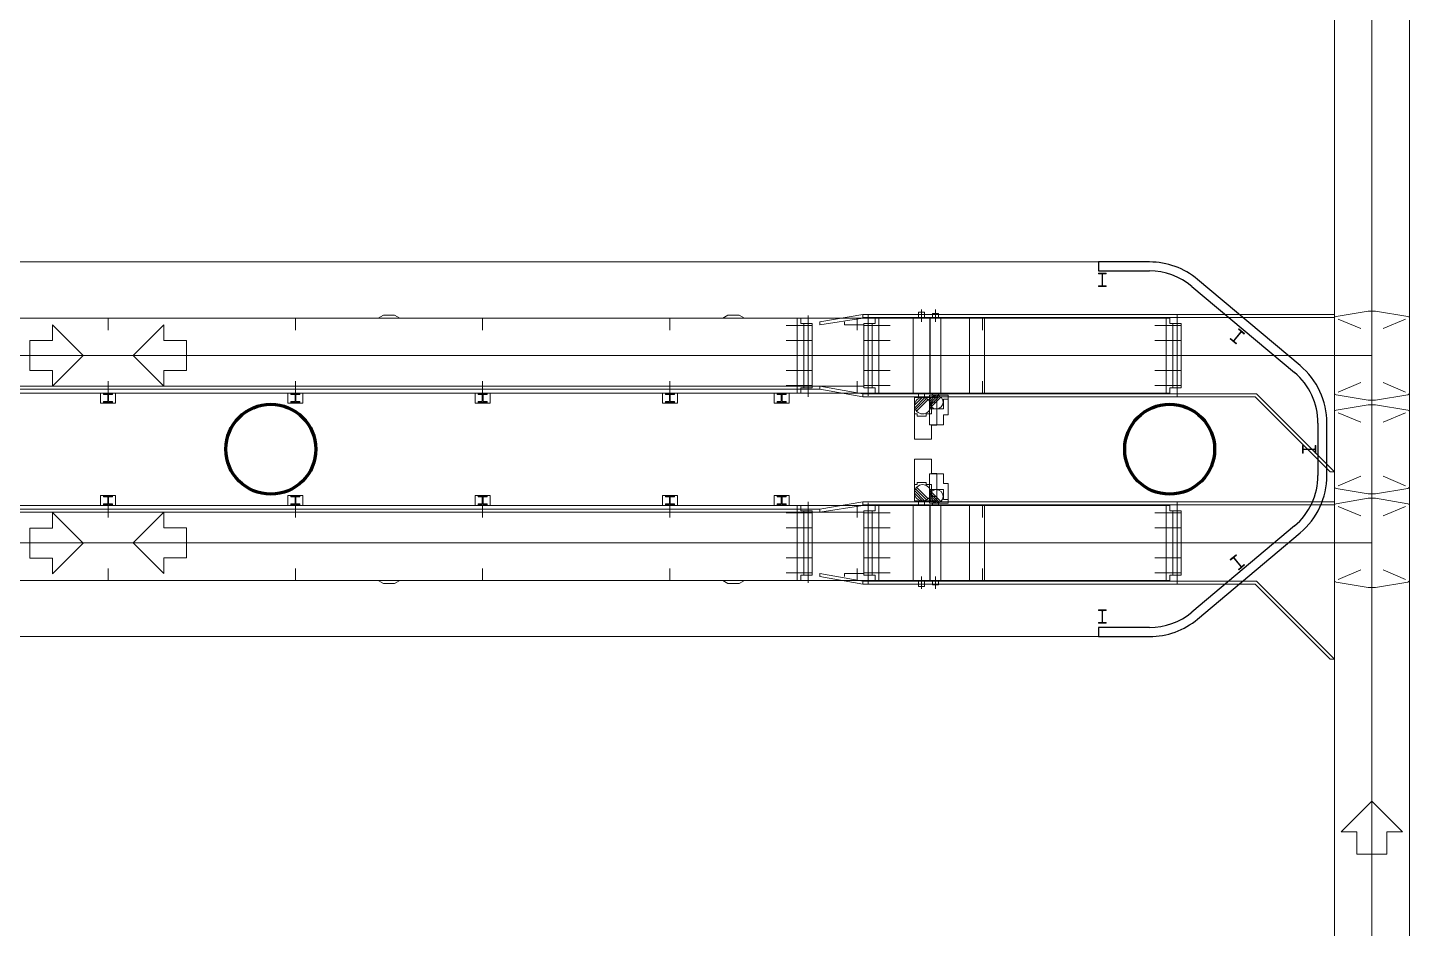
# Model space of a CAD drawing. Header units: metres. Extents: x 1807 to 3745, y 842 to 1968.
# Drawn here: x 3458.75 to 3477.2, y 1553.61 to 1565.63 of the extents above; entities that cross this region are included whole.
import ezdxf

# ---------------------------------------------------------------- set-up
doc = ezdxf.new("R2010")
doc.units = ezdxf.units.M
doc.header["$MEASUREMENT"] = 0
doc.layers.add('Level 1', color=7, linetype='Continuous', lineweight=0)

msp = doc.modelspace()

# ---------------------------------------------------------------- linework, layer by layer
at = {"layer": 'Level 1', "color": 7, "linetype": 'Continuous', "lineweight": 0}
for p, q in [((3476.2, 1576.091), (3476.2, 1451.2)), ((3477.2, 1576.091), (3477.2, 1451.2)), ((3473.73, 1562.5), (3448.37, 1562.5)), ((3475.743, 1561.116), (3474.373, 1562.266)), ((3473.953, 1561.75), (3448.147, 1561.75)), ((3459.828, 1561.75), (3459.828, 1561.59)), ((3462.328, 1561.75), (3462.328, 1561.59)), ((3463.503, 1561.79), (3463.434, 1561.75)), ((3463.503, 1561.79), (3463.653, 1561.79)), ((3463.723, 1561.75), (3463.653, 1561.79)), ((3464.828, 1561.75), (3464.828, 1561.59)), ((3467.328, 1561.75), (3467.328, 1561.59)), ((3468.103, 1561.79), (3468.034, 1561.75)), ((3468.103, 1561.79), (3468.253, 1561.79)), ((3468.323, 1561.75), (3468.253, 1561.79)), ((3469.078, 1561.75), (3469.028, 1561.75)), ((3469.078, 1561.68), (3469.078, 1561.75)), ((3469.903, 1561.8), (3469.328, 1561.7)), ((3469.328, 1561.66), (3469.903, 1561.75)), ((3469.828, 1561.75), (3469.828, 1561.59)), ((3474.1, 1561.8), (3469.903, 1561.8)), ((3469.903, 1561.8), (3469.903, 1561.75)), ((3474.1, 1561.76), (3469.903, 1561.76)), ((3470.068, 1561.75), (3470.118, 1561.75)), ((3470.069, 1561.68), (3470.069, 1561.75)), ((3470.788, 1561.76), (3470.588, 1561.76)), ((3470.648, 1561.83), (3470.648, 1561.76)), ((3470.728, 1561.83), (3470.648, 1561.83)), ((3470.728, 1561.83), (3470.728, 1561.76)), ((3470.947, 1561.76), (3470.797, 1561.76)), ((3470.912, 1561.81), (3470.832, 1561.81)), ((3470.832, 1561.81), (3470.832, 1561.76)), ((3470.912, 1561.81), (3470.912, 1561.76)), ((3471.5, 1561.75), (3471.5, 1561.59)), ((3474.003, 1561.75), (3473.953, 1561.75)), ((3474.003, 1561.68), (3474.003, 1561.75)), ((3474.1, 1561.8), (3474.82, 1561.8)), ((3474.1, 1561.8), (3474.1, 1560.7)), ((3474.1, 1561.76), (3474.82, 1561.76)), ((3474.82, 1561.8), (3476.2, 1561.8)), ((3474.82, 1561.76), (3476.2, 1561.76)), ((3476.2, 1560.751), (3476.2, 1561.749)), ((3476.65, 1561.845), (3476.221, 1561.773)), ((3476.25, 1561.738), (3476.55, 1561.611)), ((3476.75, 1561.845), (3476.65, 1561.845)), ((3476.699, 1561.874), (3476.701, 1561.876)), ((3476.701, 1561.874), (3476.699, 1561.876)), ((3476.75, 1561.845), (3477.179, 1561.773)), ((3477.15, 1561.738), (3476.85, 1561.611)), ((3477.2, 1560.751), (3477.2, 1561.749)), ((3477.2, 1560.751), (3477.2, 1561.749)), ((3459.084, 1561.662), (3459.494, 1561.252)), ((3459.084, 1561.452), (3459.084, 1561.662)), ((3469.228, 1561.65), (3468.878, 1561.65)), ((3469.228, 1561.68), (3469.078, 1561.68)), ((3469.228, 1560.82), (3469.228, 1561.68)), ((3469.328, 1561.7), (3469.328, 1561.66)), ((3469.659, 1561.7), (3469.659, 1561.66)), ((3469.918, 1561.66), (3469.659, 1561.66)), ((3469.919, 1561.68), (3469.919, 1560.82)), ((3469.919, 1561.68), (3470.069, 1561.68)), ((3469.919, 1561.65), (3470.269, 1561.65)), ((3474.153, 1561.65), (3473.803, 1561.65)), ((3474.153, 1561.68), (3474.003, 1561.68)), ((3474.153, 1560.82), (3474.153, 1561.68)), ((3458.784, 1561.052), (3458.784, 1561.452)), ((3458.784, 1561.452), (3459.084, 1561.452)), ((3469.228, 1561.45), (3468.878, 1561.45)), ((3469.919, 1561.45), (3470.269, 1561.45)), ((3474.153, 1561.45), (3473.803, 1561.45)), ((3459.084, 1560.842), (3459.494, 1561.252)), ((3469.228, 1561.25), (3468.878, 1561.25)), ((3469.919, 1561.25), (3470.269, 1561.25)), ((3474.153, 1561.25), (3473.803, 1561.25)), ((3474.821, 1561.249), (3474.819, 1561.251)), ((3474.821, 1561.251), (3474.819, 1561.249)), ((3476.701, 1561.249), (3476.699, 1561.251)), ((3476.701, 1561.251), (3476.699, 1561.249)), ((3476.699, 1561.249), (3476.701, 1561.251)), ((3476.701, 1561.249), (3476.699, 1561.251)), ((3458.784, 1561.052), (3459.084, 1561.052)), ((3459.084, 1560.842), (3459.084, 1561.052)), ((3469.228, 1561.05), (3468.878, 1561.05)), ((3469.919, 1561.05), (3470.269, 1561.05)), ((3474.153, 1561.05), (3473.803, 1561.05)), ((3469.918, 1560.84), (3450.328, 1560.84)), ((3469.328, 1560.8), (3450.328, 1560.8)), ((3459.828, 1560.91), (3459.828, 1560.75)), ((3462.328, 1560.91), (3462.328, 1560.75)), ((3464.828, 1560.91), (3464.828, 1560.75)), ((3467.328, 1560.91), (3467.328, 1560.75)), ((3469.228, 1560.85), (3468.878, 1560.85)), ((3469.228, 1560.82), (3469.078, 1560.82)), ((3469.078, 1560.82), (3469.078, 1560.75)), ((3469.328, 1560.84), (3469.328, 1560.8)), ((3469.903, 1560.74), (3469.328, 1560.84)), ((3469.328, 1560.8), (3469.903, 1560.7)), ((3469.828, 1560.91), (3469.828, 1560.75)), ((3469.919, 1560.85), (3470.269, 1560.85)), ((3469.919, 1560.82), (3470.069, 1560.82)), ((3470.069, 1560.82), (3470.069, 1560.75)), ((3471.5, 1560.91), (3471.5, 1560.75)), ((3474.153, 1560.85), (3473.803, 1560.85)), ((3474.153, 1560.82), (3474.003, 1560.82)), ((3474.003, 1560.82), (3474.003, 1560.75)), ((3476.25, 1560.762), (3476.55, 1560.889)), ((3477.15, 1560.762), (3476.85, 1560.889)), ((3473.953, 1560.75), (3448.147, 1560.75)), ((3459.728, 1560.616), (3459.728, 1560.75)), ((3459.728, 1560.75), (3459.928, 1560.75)), ((3459.728, 1560.616), (3459.928, 1560.616)), ((3459.768, 1560.74), (3459.888, 1560.74)), ((3459.768, 1560.74), (3459.768, 1560.73)), ((3459.768, 1560.73), (3459.823, 1560.73)), ((3459.768, 1560.636), (3459.768, 1560.626)), ((3459.768, 1560.636), (3459.823, 1560.636)), ((3459.768, 1560.626), (3459.888, 1560.626)), ((3459.788, 1560.75), (3459.788, 1560.74)), ((3459.823, 1560.73), (3459.823, 1560.636)), ((3459.833, 1560.73), (3459.888, 1560.73)), ((3459.833, 1560.73), (3459.833, 1560.636)), ((3459.833, 1560.636), (3459.888, 1560.636)), ((3459.868, 1560.75), (3459.868, 1560.74)), ((3459.888, 1560.74), (3459.888, 1560.73)), ((3459.888, 1560.636), (3459.888, 1560.626)), ((3459.928, 1560.616), (3459.928, 1560.75)), ((3462.228, 1560.616), (3462.228, 1560.75)), ((3462.228, 1560.75), (3462.428, 1560.75)), ((3462.228, 1560.616), (3462.428, 1560.616)), ((3462.268, 1560.74), (3462.388, 1560.74)), ((3462.268, 1560.74), (3462.268, 1560.73)), ((3462.268, 1560.73), (3462.323, 1560.73)), ((3462.268, 1560.636), (3462.268, 1560.626)), ((3462.268, 1560.636), (3462.323, 1560.636)), ((3462.268, 1560.626), (3462.388, 1560.626)), ((3462.288, 1560.75), (3462.288, 1560.74)), ((3462.323, 1560.73), (3462.323, 1560.636)), ((3462.333, 1560.73), (3462.388, 1560.73)), ((3462.333, 1560.73), (3462.333, 1560.636)), ((3462.333, 1560.636), (3462.388, 1560.636)), ((3462.368, 1560.75), (3462.368, 1560.74)), ((3462.388, 1560.74), (3462.388, 1560.73)), ((3462.388, 1560.636), (3462.388, 1560.626)), ((3462.428, 1560.616), (3462.428, 1560.75)), ((3464.728, 1560.616), (3464.728, 1560.75)), ((3464.728, 1560.75), (3464.928, 1560.75)), ((3464.728, 1560.616), (3464.928, 1560.616)), ((3464.768, 1560.74), (3464.888, 1560.74)), ((3464.768, 1560.74), (3464.768, 1560.73)), ((3464.768, 1560.73), (3464.823, 1560.73)), ((3464.768, 1560.636), (3464.768, 1560.626)), ((3464.768, 1560.636), (3464.823, 1560.636)), ((3464.768, 1560.626), (3464.888, 1560.626)), ((3464.788, 1560.75), (3464.788, 1560.74)), ((3464.823, 1560.73), (3464.823, 1560.636)), ((3464.833, 1560.73), (3464.888, 1560.73)), ((3464.833, 1560.73), (3464.833, 1560.636)), ((3464.833, 1560.636), (3464.888, 1560.636)), ((3464.868, 1560.75), (3464.868, 1560.74)), ((3464.888, 1560.74), (3464.888, 1560.73)), ((3464.888, 1560.636), (3464.888, 1560.626)), ((3464.928, 1560.616), (3464.928, 1560.75)), ((3467.228, 1560.616), (3467.228, 1560.75)), ((3467.228, 1560.75), (3467.428, 1560.75)), ((3467.228, 1560.616), (3467.428, 1560.616)), ((3467.268, 1560.74), (3467.388, 1560.74)), ((3467.268, 1560.74), (3467.268, 1560.73)), ((3467.268, 1560.73), (3467.323, 1560.73)), ((3467.268, 1560.636), (3467.268, 1560.626)), ((3467.268, 1560.636), (3467.323, 1560.636)), ((3467.268, 1560.626), (3467.388, 1560.626)), ((3467.288, 1560.75), (3467.288, 1560.74)), ((3467.323, 1560.73), (3467.323, 1560.636)), ((3467.333, 1560.73), (3467.388, 1560.73)), ((3467.333, 1560.73), (3467.333, 1560.636)), ((3467.333, 1560.636), (3467.388, 1560.636)), ((3467.368, 1560.75), (3467.368, 1560.74)), ((3467.388, 1560.74), (3467.388, 1560.73)), ((3467.388, 1560.636), (3467.388, 1560.626)), ((3467.428, 1560.616), (3467.428, 1560.75)), ((3468.72, 1560.616), (3468.72, 1560.75)), ((3468.72, 1560.75), (3468.92, 1560.75)), ((3468.72, 1560.616), (3468.92, 1560.616)), ((3468.76, 1560.74), (3468.88, 1560.74)), ((3468.76, 1560.74), (3468.76, 1560.73)), ((3468.76, 1560.73), (3468.815, 1560.73)), ((3468.76, 1560.636), (3468.76, 1560.626)), ((3468.76, 1560.636), (3468.815, 1560.636)), ((3468.76, 1560.626), (3468.88, 1560.626)), ((3468.78, 1560.75), (3468.78, 1560.74)), ((3468.815, 1560.73), (3468.815, 1560.636)), ((3468.825, 1560.73), (3468.88, 1560.73)), ((3468.825, 1560.73), (3468.825, 1560.636)), ((3468.825, 1560.636), (3468.88, 1560.636)), ((3468.86, 1560.75), (3468.86, 1560.74)), ((3468.88, 1560.74), (3468.88, 1560.73)), ((3468.88, 1560.636), (3468.88, 1560.626)), ((3468.92, 1560.616), (3468.92, 1560.75)), ((3469.078, 1560.75), (3469.028, 1560.75)), ((3474.1, 1560.74), (3469.903, 1560.74)), ((3469.903, 1560.74), (3469.903, 1560.7)), ((3474.1, 1560.7), (3469.903, 1560.7)), ((3470.068, 1560.75), (3470.118, 1560.75)), ((3470.788, 1560.74), (3470.588, 1560.74)), ((3470.592, 1560.69), (3470.592, 1560.472)), ((3470.592, 1560.69), (3470.892, 1560.69)), ((3470.593, 1560.587), (3470.696, 1560.69)), ((3470.596, 1560.554), (3470.728, 1560.687)), ((3470.606, 1560.529), (3470.754, 1560.677)), ((3470.62, 1560.508), (3470.774, 1560.662)), ((3470.648, 1560.74), (3470.648, 1560.69)), ((3470.728, 1560.74), (3470.728, 1560.69)), ((3470.792, 1560.72), (3470.792, 1560.538)), ((3470.792, 1560.72), (3471.042, 1560.72)), ((3470.792, 1560.633), (3470.879, 1560.72)), ((3470.795, 1560.607), (3470.905, 1560.717)), ((3470.947, 1560.74), (3470.797, 1560.74)), ((3470.803, 1560.585), (3470.927, 1560.709)), ((3470.815, 1560.568), (3470.944, 1560.697)), ((3470.82, 1560.63), (3470.892, 1560.63)), ((3470.82, 1560.63), (3470.82, 1560.472)), ((3470.832, 1560.74), (3470.832, 1560.72)), ((3470.892, 1560.69), (3470.892, 1560.63)), ((3470.912, 1560.74), (3470.912, 1560.72)), ((3470.982, 1560.67), (3471.042, 1560.67)), ((3470.982, 1560.67), (3470.982, 1560.538)), ((3471.042, 1560.72), (3471.042, 1560.67)), ((3474.003, 1560.75), (3473.953, 1560.75)), ((3474.1, 1560.74), (3474.82, 1560.74)), ((3474.1, 1560.7), (3474.82, 1560.7)), ((3474.82, 1560.74), (3475.16, 1560.74)), ((3474.82, 1560.7), (3475.143, 1560.7)), ((3475.143, 1560.7), (3476.143, 1559.7)), ((3475.16, 1560.74), (3476.2, 1559.7)), ((3476.65, 1560.655), (3476.221, 1560.727)), ((3476.65, 1560.595), (3476.221, 1560.523)), ((3476.75, 1560.655), (3476.65, 1560.655)), ((3476.75, 1560.595), (3476.65, 1560.595)), ((3476.699, 1560.624), (3476.701, 1560.626)), ((3476.701, 1560.624), (3476.699, 1560.626)), ((3476.75, 1560.655), (3477.179, 1560.727)), ((3476.75, 1560.595), (3477.179, 1560.523)), ((3470.592, 1560.472), (3470.628, 1560.472)), ((3470.628, 1560.472), (3470.628, 1560.442)), ((3470.628, 1560.442), (3470.749, 1560.442)), ((3470.748, 1560.472), (3470.748, 1560.442)), ((3470.748, 1560.472), (3470.82, 1560.472)), ((3470.792, 1560.538), (3470.982, 1560.538)), ((3476.2, 1559.501), (3476.2, 1560.499)), ((3476.25, 1560.488), (3476.55, 1560.361)), ((3477.15, 1560.488), (3476.85, 1560.361)), ((3477.2, 1559.501), (3477.2, 1560.499)), ((3477.2, 1559.501), (3477.2, 1560.499)), ((3476.1, 1559.65), (3476.1, 1560.35)), ((3476.699, 1559.999), (3476.701, 1560.001)), ((3476.701, 1559.999), (3476.699, 1560.001)), ((3476.143, 1559.7), (3476.2, 1559.7)), ((3470.592, 1559.528), (3470.628, 1559.528)), ((3470.592, 1559.31), (3470.592, 1559.528)), ((3470.62, 1559.492), (3470.774, 1559.337)), ((3470.628, 1559.558), (3470.749, 1559.558)), ((3470.628, 1559.528), (3470.628, 1559.558)), ((3470.748, 1559.528), (3470.748, 1559.558)), ((3470.748, 1559.528), (3470.82, 1559.528)), ((3470.82, 1559.37), (3470.82, 1559.528)), ((3476.25, 1559.512), (3476.55, 1559.639)), ((3477.15, 1559.512), (3476.85, 1559.639)), ((3459.728, 1559.384), (3459.728, 1559.25)), ((3459.728, 1559.384), (3459.928, 1559.384)), ((3459.768, 1559.374), (3459.888, 1559.374)), ((3459.768, 1559.364), (3459.768, 1559.374)), ((3459.768, 1559.364), (3459.823, 1559.364)), ((3459.823, 1559.27), (3459.823, 1559.364)), ((3459.833, 1559.364), (3459.888, 1559.364)), ((3459.833, 1559.27), (3459.833, 1559.364)), ((3459.888, 1559.364), (3459.888, 1559.374)), ((3459.928, 1559.384), (3459.928, 1559.25)), ((3462.228, 1559.384), (3462.228, 1559.25)), ((3462.228, 1559.384), (3462.428, 1559.384)), ((3462.268, 1559.374), (3462.388, 1559.374)), ((3462.268, 1559.364), (3462.268, 1559.374)), ((3462.268, 1559.364), (3462.323, 1559.364)), ((3462.323, 1559.27), (3462.323, 1559.364)), ((3462.333, 1559.364), (3462.388, 1559.364)), ((3462.333, 1559.27), (3462.333, 1559.364)), ((3462.388, 1559.364), (3462.388, 1559.374)), ((3462.428, 1559.384), (3462.428, 1559.25)), ((3464.728, 1559.384), (3464.728, 1559.25)), ((3464.728, 1559.384), (3464.928, 1559.384)), ((3464.768, 1559.374), (3464.888, 1559.374)), ((3464.768, 1559.364), (3464.768, 1559.374)), ((3464.768, 1559.364), (3464.823, 1559.364)), ((3464.823, 1559.27), (3464.823, 1559.364)), ((3464.833, 1559.364), (3464.888, 1559.364)), ((3464.833, 1559.27), (3464.833, 1559.364)), ((3464.888, 1559.364), (3464.888, 1559.374)), ((3464.928, 1559.384), (3464.928, 1559.25)), ((3467.228, 1559.384), (3467.228, 1559.25)), ((3467.228, 1559.384), (3467.428, 1559.384)), ((3467.268, 1559.374), (3467.388, 1559.374)), ((3467.268, 1559.364), (3467.268, 1559.374)), ((3467.268, 1559.364), (3467.323, 1559.364)), ((3467.323, 1559.27), (3467.323, 1559.364)), ((3467.333, 1559.364), (3467.388, 1559.364)), ((3467.333, 1559.27), (3467.333, 1559.364)), ((3467.388, 1559.364), (3467.388, 1559.374)), ((3467.428, 1559.384), (3467.428, 1559.25)), ((3468.72, 1559.384), (3468.72, 1559.25)), ((3468.72, 1559.384), (3468.92, 1559.384)), ((3468.76, 1559.374), (3468.88, 1559.374)), ((3468.76, 1559.364), (3468.76, 1559.374)), ((3468.76, 1559.364), (3468.815, 1559.364)), ((3468.815, 1559.27), (3468.815, 1559.364)), ((3468.825, 1559.364), (3468.88, 1559.364)), ((3468.825, 1559.27), (3468.825, 1559.364)), ((3468.88, 1559.364), (3468.88, 1559.374)), ((3468.92, 1559.384), (3468.92, 1559.25)), ((3470.592, 1559.31), (3470.892, 1559.31)), ((3470.593, 1559.413), (3470.696, 1559.31)), ((3470.596, 1559.446), (3470.728, 1559.313)), ((3470.606, 1559.471), (3470.754, 1559.323)), ((3470.648, 1559.26), (3470.648, 1559.31)), ((3470.728, 1559.26), (3470.728, 1559.31)), ((3470.792, 1559.462), (3470.982, 1559.462)), ((3470.792, 1559.28), (3470.792, 1559.462)), ((3470.792, 1559.366), (3470.879, 1559.28)), ((3470.795, 1559.393), (3470.905, 1559.283)), ((3470.803, 1559.414), (3470.927, 1559.291)), ((3470.815, 1559.432), (3470.944, 1559.303)), ((3470.82, 1559.37), (3470.892, 1559.37)), ((3470.892, 1559.31), (3470.892, 1559.37)), ((3470.982, 1559.33), (3470.982, 1559.462)), ((3470.982, 1559.33), (3471.042, 1559.33)), ((3471.042, 1559.28), (3471.042, 1559.33)), ((3476.65, 1559.405), (3476.221, 1559.477)), ((3476.65, 1559.345), (3476.221, 1559.273)), ((3476.75, 1559.405), (3476.65, 1559.405)), ((3476.75, 1559.345), (3476.65, 1559.345)), ((3476.699, 1559.374), (3476.701, 1559.376)), ((3476.701, 1559.374), (3476.699, 1559.376)), ((3476.75, 1559.405), (3477.179, 1559.477)), ((3476.75, 1559.345), (3477.179, 1559.273)), ((3473.953, 1559.25), (3449.589, 1559.25)), ((3469.328, 1559.2), (3450.328, 1559.2)), ((3469.918, 1559.16), (3450.328, 1559.16)), ((3459.084, 1559.158), (3459.494, 1558.748)), ((3459.084, 1559.158), (3459.084, 1558.948)), ((3459.728, 1559.25), (3459.928, 1559.25)), ((3459.768, 1559.27), (3459.823, 1559.27)), ((3459.768, 1559.26), (3459.768, 1559.27)), ((3459.768, 1559.26), (3459.888, 1559.26)), ((3459.788, 1559.25), (3459.788, 1559.26)), ((3459.828, 1559.09), (3459.828, 1559.25)), ((3459.833, 1559.27), (3459.888, 1559.27)), ((3459.868, 1559.25), (3459.868, 1559.26)), ((3459.888, 1559.26), (3459.888, 1559.27)), ((3462.228, 1559.25), (3462.428, 1559.25)), ((3462.268, 1559.27), (3462.323, 1559.27)), ((3462.268, 1559.26), (3462.268, 1559.27)), ((3462.268, 1559.26), (3462.388, 1559.26)), ((3462.288, 1559.25), (3462.288, 1559.26)), ((3462.328, 1559.09), (3462.328, 1559.25)), ((3462.333, 1559.27), (3462.388, 1559.27)), ((3462.368, 1559.25), (3462.368, 1559.26)), ((3462.388, 1559.26), (3462.388, 1559.27)), ((3464.728, 1559.25), (3464.928, 1559.25)), ((3464.768, 1559.27), (3464.823, 1559.27)), ((3464.768, 1559.26), (3464.768, 1559.27)), ((3464.768, 1559.26), (3464.888, 1559.26)), ((3464.788, 1559.25), (3464.788, 1559.26)), ((3464.828, 1559.09), (3464.828, 1559.25)), ((3464.833, 1559.27), (3464.888, 1559.27)), ((3464.868, 1559.25), (3464.868, 1559.26)), ((3464.888, 1559.26), (3464.888, 1559.27)), ((3467.228, 1559.25), (3467.428, 1559.25)), ((3467.268, 1559.27), (3467.323, 1559.27)), ((3467.268, 1559.26), (3467.268, 1559.27)), ((3467.268, 1559.26), (3467.388, 1559.26)), ((3467.288, 1559.25), (3467.288, 1559.26)), ((3467.328, 1559.09), (3467.328, 1559.25)), ((3467.333, 1559.27), (3467.388, 1559.27)), ((3467.368, 1559.25), (3467.368, 1559.26)), ((3467.388, 1559.26), (3467.388, 1559.27)), ((3468.72, 1559.25), (3468.92, 1559.25)), ((3468.76, 1559.27), (3468.815, 1559.27)), ((3468.76, 1559.26), (3468.76, 1559.27)), ((3468.76, 1559.26), (3468.88, 1559.26)), ((3468.78, 1559.25), (3468.78, 1559.26)), ((3468.825, 1559.27), (3468.88, 1559.27)), ((3468.86, 1559.25), (3468.86, 1559.26)), ((3469.228, 1559.15), (3468.878, 1559.15)), ((3468.88, 1559.26), (3468.88, 1559.27)), ((3469.078, 1559.25), (3469.028, 1559.25)), ((3469.078, 1559.18), (3469.078, 1559.25)), ((3469.228, 1559.18), (3469.078, 1559.18)), ((3469.228, 1559.18), (3469.228, 1558.32)), ((3469.903, 1559.3), (3469.328, 1559.2)), ((3469.328, 1559.16), (3469.903, 1559.25)), ((3469.328, 1559.2), (3469.328, 1559.16)), ((3469.828, 1559.09), (3469.828, 1559.25)), ((3474.1, 1559.3), (3469.903, 1559.3)), ((3469.903, 1559.3), (3469.903, 1559.25)), ((3474.1, 1559.26), (3469.903, 1559.26)), ((3469.919, 1558.32), (3469.919, 1559.18)), ((3469.919, 1559.18), (3470.069, 1559.18)), ((3469.919, 1559.15), (3470.269, 1559.15)), ((3470.068, 1559.25), (3470.118, 1559.25)), ((3470.069, 1559.18), (3470.069, 1559.25)), ((3470.788, 1559.26), (3470.588, 1559.26)), ((3470.792, 1559.28), (3471.042, 1559.28)), ((3470.947, 1559.26), (3470.797, 1559.26)), ((3470.832, 1559.26), (3470.832, 1559.28)), ((3470.912, 1559.26), (3470.912, 1559.28)), ((3471.5, 1559.25), (3471.5, 1559.09)), ((3474.153, 1559.15), (3473.803, 1559.15)), ((3474.003, 1559.25), (3473.953, 1559.25)), ((3474.003, 1559.18), (3474.003, 1559.25)), ((3474.153, 1559.18), (3474.003, 1559.18)), ((3474.1, 1559.3), (3474.82, 1559.3)), ((3474.1, 1559.3), (3474.1, 1558.2)), ((3474.1, 1559.26), (3474.82, 1559.26)), ((3474.153, 1559.18), (3474.153, 1558.32)), ((3474.82, 1559.3), (3476.2, 1559.3)), ((3474.82, 1559.26), (3476.2, 1559.26)), ((3476.2, 1558.251), (3476.2, 1559.249)), ((3476.25, 1559.238), (3476.55, 1559.111)), ((3477.15, 1559.238), (3476.85, 1559.111)), ((3477.2, 1558.251), (3477.2, 1559.249)), ((3477.2, 1558.251), (3477.2, 1559.249)), ((3458.784, 1558.948), (3458.784, 1558.548)), ((3458.784, 1558.948), (3459.084, 1558.948)), ((3469.228, 1558.95), (3468.878, 1558.95)), ((3469.919, 1558.95), (3470.269, 1558.95)), ((3474.153, 1558.95), (3473.803, 1558.95)), ((3469.228, 1558.75), (3468.878, 1558.75)), ((3469.919, 1558.75), (3470.269, 1558.75)), ((3474.153, 1558.75), (3473.803, 1558.75)), ((3474.373, 1557.734), (3475.743, 1558.884)), ((3474.821, 1558.749), (3474.819, 1558.751)), ((3474.821, 1558.751), (3474.819, 1558.749)), ((3476.701, 1558.749), (3476.699, 1558.751)), ((3476.701, 1558.751), (3476.699, 1558.749)), ((3476.699, 1558.749), (3476.701, 1558.751)), ((3476.701, 1558.749), (3476.699, 1558.751)), ((3459.084, 1558.338), (3459.494, 1558.748)), ((3458.784, 1558.548), (3459.084, 1558.548)), ((3459.084, 1558.548), (3459.084, 1558.338)), ((3459.828, 1558.25), (3459.828, 1558.41)), ((3462.328, 1558.25), (3462.328, 1558.41)), ((3464.828, 1558.25), (3464.828, 1558.41)), ((3467.328, 1558.25), (3467.328, 1558.41)), ((3469.228, 1558.55), (3468.878, 1558.55)), ((3469.828, 1558.25), (3469.828, 1558.41)), ((3469.919, 1558.55), (3470.269, 1558.55)), ((3471.5, 1558.41), (3471.5, 1558.25)), ((3474.153, 1558.55), (3473.803, 1558.55)), ((3476.25, 1558.262), (3476.55, 1558.389)), ((3477.15, 1558.262), (3476.85, 1558.389)), ((3473.953, 1558.25), (3448.147, 1558.25)), ((3463.503, 1558.21), (3463.434, 1558.25)), ((3463.503, 1558.21), (3463.653, 1558.21)), ((3463.723, 1558.25), (3463.653, 1558.21)), ((3468.103, 1558.21), (3468.034, 1558.25)), ((3468.103, 1558.21), (3468.253, 1558.21)), ((3468.323, 1558.25), (3468.253, 1558.21)), ((3469.228, 1558.35), (3468.878, 1558.35)), ((3469.078, 1558.25), (3469.028, 1558.25)), ((3469.228, 1558.32), (3469.078, 1558.32)), ((3469.078, 1558.32), (3469.078, 1558.25)), ((3469.328, 1558.34), (3469.328, 1558.3)), ((3469.903, 1558.24), (3469.328, 1558.34)), ((3469.328, 1558.3), (3469.903, 1558.2)), ((3469.659, 1558.3), (3469.659, 1558.34)), ((3469.918, 1558.34), (3469.659, 1558.34)), ((3474.1, 1558.24), (3469.903, 1558.24)), ((3469.903, 1558.24), (3469.903, 1558.2)), ((3474.1, 1558.2), (3469.903, 1558.2)), ((3469.919, 1558.35), (3470.269, 1558.35)), ((3469.919, 1558.32), (3470.069, 1558.32)), ((3470.068, 1558.25), (3470.118, 1558.25)), ((3470.069, 1558.32), (3470.069, 1558.25)), ((3470.788, 1558.24), (3470.588, 1558.24)), ((3470.648, 1558.17), (3470.648, 1558.24)), ((3470.728, 1558.17), (3470.728, 1558.24)), ((3470.947, 1558.24), (3470.797, 1558.24)), ((3470.832, 1558.19), (3470.832, 1558.24)), ((3470.912, 1558.19), (3470.912, 1558.24)), ((3474.153, 1558.35), (3473.803, 1558.35)), ((3474.003, 1558.25), (3473.953, 1558.25)), ((3474.153, 1558.32), (3474.003, 1558.32)), ((3474.003, 1558.32), (3474.003, 1558.25)), ((3474.1, 1558.24), (3474.82, 1558.24)), ((3474.1, 1558.2), (3474.82, 1558.2)), ((3474.82, 1558.24), (3475.16, 1558.24)), ((3474.82, 1558.2), (3475.143, 1558.2)), ((3475.143, 1558.2), (3476.143, 1557.2)), ((3475.16, 1558.24), (3476.2, 1557.2)), ((3476.65, 1558.155), (3476.221, 1558.226)), ((3476.75, 1558.155), (3477.179, 1558.226)), ((3470.728, 1558.17), (3470.648, 1558.17)), ((3470.912, 1558.19), (3470.832, 1558.19)), ((3476.75, 1558.155), (3476.65, 1558.155)), ((3448.37, 1557.5), (3473.73, 1557.5)), ((3476.143, 1557.2), (3476.2, 1557.2)), ((3476.29, 1554.895), (3476.7, 1555.305)), ((3476.699, 1555.304), (3476.701, 1555.306)), ((3476.701, 1555.304), (3476.699, 1555.306)), ((3477.11, 1554.895), (3476.7, 1555.305)), ((3476.29, 1554.895), (3476.5, 1554.895)), ((3476.5, 1554.595), (3476.5, 1554.895)), ((3476.699, 1554.949), (3476.701, 1554.951)), ((3476.701, 1554.949), (3476.699, 1554.951)), ((3476.9, 1554.895), (3477.11, 1554.895)), ((3476.9, 1554.595), (3476.9, 1554.895)), ((3476.5, 1554.595), (3476.9, 1554.595))]:
    msp.add_line(p, q, dxfattribs=at)
at = {"layer": 'Level 1', "color": 7, "linetype": 'Continuous', "lineweight": 0, "ltscale": 4}
for p, q in [((3476.7, 1576.091), (3476.7, 1451.2)), ((3469.028, 1560.75), (3469.028, 1561.75)), ((3469.173, 1560.7), (3469.173, 1561.785)), ((3469.974, 1561.8), (3469.974, 1560.715)), ((3470.119, 1561.75), (3470.119, 1560.75)), ((3470.575, 1561.75), (3470.575, 1560.75)), ((3470.688, 1561.7), (3470.688, 1561.864)), ((3470.797, 1561.75), (3470.797, 1560.75)), ((3470.801, 1561.75), (3470.801, 1560.75)), ((3470.872, 1561.7), (3470.872, 1561.864)), ((3470.947, 1561.75), (3470.947, 1560.75)), ((3471.328, 1561.75), (3471.328, 1560.75)), ((3471.528, 1561.75), (3471.528, 1560.75)), ((3473.953, 1560.75), (3473.953, 1561.75)), ((3474.098, 1560.7), (3474.098, 1561.785)), ((3460.573, 1561.66), (3460.163, 1561.25)), ((3460.573, 1561.45), (3460.573, 1561.66)), ((3469.118, 1560.82), (3469.118, 1561.68)), ((3470.029, 1561.68), (3470.029, 1560.82)), ((3474.043, 1560.82), (3474.043, 1561.68)), ((3460.873, 1561.45), (3460.573, 1561.45)), ((3460.873, 1561.05), (3460.873, 1561.45)), ((3447.28, 1561.25), (3474.82, 1561.25)), ((3460.573, 1560.84), (3460.163, 1561.25)), ((3476.7, 1561.25), (3474.82, 1561.25)), ((3460.573, 1560.84), (3460.573, 1561.05)), ((3460.873, 1561.05), (3460.573, 1561.05)), ((3470.892, 1560.63), (3470.892, 1560.322)), ((3471.042, 1560.67), (3471.042, 1560.458)), ((3470.592, 1560.134), (3470.592, 1560.472)), ((3470.792, 1560.326), (3470.792, 1560.538)), ((3470.982, 1560.458), (3470.982, 1560.326)), ((3470.982, 1560.458), (3471.042, 1560.458)), ((3470.982, 1560.326), (3470.792, 1560.326)), ((3470.82, 1560.322), (3470.82, 1560.134)), ((3470.82, 1560.322), (3470.892, 1560.322)), ((3470.82, 1560.134), (3470.592, 1560.134)), ((3470.592, 1559.866), (3470.592, 1559.528)), ((3470.82, 1559.866), (3470.592, 1559.866)), ((3470.82, 1559.678), (3470.82, 1559.866)), ((3470.792, 1559.674), (3470.792, 1559.462)), ((3470.982, 1559.674), (3470.792, 1559.674)), ((3470.82, 1559.678), (3470.892, 1559.678)), ((3470.892, 1559.37), (3470.892, 1559.678)), ((3470.982, 1559.542), (3470.982, 1559.674)), ((3470.982, 1559.542), (3471.042, 1559.542)), ((3471.042, 1559.33), (3471.042, 1559.542)), ((3460.573, 1559.16), (3460.163, 1558.75)), ((3460.573, 1559.16), (3460.573, 1558.95)), ((3469.028, 1559.25), (3469.028, 1558.25)), ((3469.118, 1559.18), (3469.118, 1558.32)), ((3469.173, 1559.3), (3469.173, 1558.215)), ((3469.974, 1558.2), (3469.974, 1559.285)), ((3470.029, 1558.32), (3470.029, 1559.18)), ((3470.119, 1558.25), (3470.119, 1559.25)), ((3470.575, 1558.25), (3470.575, 1559.25)), ((3470.797, 1558.25), (3470.797, 1559.25)), ((3470.801, 1558.25), (3470.801, 1559.25)), ((3470.947, 1558.25), (3470.947, 1559.25)), ((3471.328, 1559.25), (3471.328, 1558.25)), ((3471.528, 1559.25), (3471.528, 1558.25)), ((3473.953, 1559.25), (3473.953, 1558.25)), ((3474.043, 1559.18), (3474.043, 1558.32)), ((3474.098, 1559.3), (3474.098, 1558.215)), ((3460.873, 1558.95), (3460.573, 1558.95)), ((3460.873, 1558.95), (3460.873, 1558.55)), ((3447.28, 1558.75), (3474.82, 1558.75)), ((3460.573, 1558.34), (3460.163, 1558.75)), ((3476.7, 1558.75), (3474.82, 1558.75)), ((3460.573, 1558.55), (3460.573, 1558.34)), ((3460.873, 1558.55), (3460.573, 1558.55)), ((3470.688, 1558.3), (3470.688, 1558.136)), ((3470.872, 1558.3), (3470.872, 1558.136))]:
    msp.add_line(p, q, dxfattribs=at)
at = {"layer": 'Level 1', "color": 7, "linetype": 'Continuous', "lineweight": 30}
for p, q in [((3473.73, 1562.5), (3473.05, 1562.5)), ((3473.05, 1562.5), (3473.05, 1562.38)), ((3473.05, 1562.38), (3473.73, 1562.38)), ((3475.743, 1561.116), (3474.373, 1562.266)), ((3474.296, 1562.174), (3475.666, 1561.024)), ((3475.98, 1560.35), (3475.98, 1559.65)), ((3476.1, 1559.65), (3476.1, 1560.35)), ((3475.666, 1558.976), (3474.296, 1557.826)), ((3474.373, 1557.734), (3475.743, 1558.884)), ((3473.73, 1557.62), (3473.05, 1557.62)), ((3473.05, 1557.62), (3473.05, 1557.5)), ((3473.05, 1557.5), (3473.73, 1557.5))]:
    msp.add_line(p, q, dxfattribs=at)
at = {"layer": 'Level 1', "color": 7, "linetype": 'Continuous', "lineweight": 13}
for p, q in [((3473.05, 1562.35), (3473.151, 1562.35)), ((3473.05, 1562.342), (3473.05, 1562.35)), ((3473.091, 1562.342), (3473.05, 1562.342)), ((3473.098, 1562.188), (3473.098, 1562.334)), ((3473.103, 1562.334), (3473.103, 1562.188)), ((3473.151, 1562.342), (3473.11, 1562.342)), ((3473.151, 1562.35), (3473.151, 1562.342)), ((3473.05, 1562.172), (3473.05, 1562.18)), ((3473.05, 1562.18), (3473.091, 1562.18)), ((3473.151, 1562.172), (3473.05, 1562.172)), ((3473.11, 1562.18), (3473.151, 1562.18)), ((3473.151, 1562.18), (3473.151, 1562.172)), ((3474.855, 1561.453), (3474.95, 1561.566)), ((3474.953, 1561.563), (3474.859, 1561.45)), ((3474.917, 1561.603), (3474.923, 1561.609)), ((3474.949, 1561.576), (3474.917, 1561.603)), ((3474.923, 1561.609), (3475, 1561.543)), ((3474.995, 1561.537), (3474.964, 1561.564)), ((3475, 1561.543), (3474.995, 1561.537)), ((3474.808, 1561.472), (3474.813, 1561.479)), ((3474.886, 1561.407), (3474.808, 1561.472)), ((3474.813, 1561.479), (3474.845, 1561.452)), ((3474.86, 1561.439), (3474.891, 1561.413)), ((3474.891, 1561.413), (3474.886, 1561.407)), ((3475.772, 1559.949), (3475.772, 1560.051)), ((3475.772, 1560.051), (3475.78, 1560.051)), ((3475.78, 1560.051), (3475.78, 1560.01)), ((3475.942, 1560.01), (3475.942, 1560.051)), ((3475.942, 1560.051), (3475.95, 1560.051)), ((3475.95, 1560.051), (3475.95, 1559.949)), ((3475.78, 1559.949), (3475.772, 1559.949)), ((3475.78, 1559.99), (3475.78, 1559.949)), ((3475.788, 1560.002), (3475.934, 1560.002)), ((3475.934, 1559.998), (3475.788, 1559.998)), ((3475.942, 1559.949), (3475.942, 1559.99)), ((3475.95, 1559.949), (3475.942, 1559.949)), ((3474.886, 1558.593), (3474.808, 1558.528)), ((3474.86, 1558.561), (3474.891, 1558.587)), ((3474.891, 1558.587), (3474.886, 1558.593)), ((3474.808, 1558.528), (3474.813, 1558.521)), ((3474.813, 1558.521), (3474.845, 1558.548)), ((3474.855, 1558.547), (3474.95, 1558.434)), ((3474.953, 1558.437), (3474.859, 1558.55)), ((3474.949, 1558.424), (3474.917, 1558.397)), ((3474.917, 1558.397), (3474.923, 1558.391)), ((3474.923, 1558.391), (3475, 1558.457)), ((3474.995, 1558.463), (3474.964, 1558.436)), ((3475, 1558.457), (3474.995, 1558.463)), ((3473.05, 1557.848), (3473.05, 1557.856)), ((3473.05, 1557.856), (3473.151, 1557.856)), ((3473.091, 1557.848), (3473.05, 1557.848)), ((3473.098, 1557.693), (3473.098, 1557.84)), ((3473.103, 1557.84), (3473.103, 1557.693)), ((3473.151, 1557.848), (3473.111, 1557.848)), ((3473.151, 1557.856), (3473.151, 1557.848)), ((3473.05, 1557.678), (3473.05, 1557.686)), ((3473.05, 1557.686), (3473.091, 1557.686)), ((3473.151, 1557.678), (3473.05, 1557.678)), ((3473.111, 1557.686), (3473.151, 1557.686)), ((3473.151, 1557.686), (3473.151, 1557.678))]:
    msp.add_line(p, q, dxfattribs=at)
at = {"layer": 'Level 1', "color": 7, "linetype": 'Continuous', "lineweight": 70}
for centre in [(3462, 1560), (3474, 1560)]:
    msp.add_circle(centre, 0.6, dxfattribs=at)
at = {"layer": 'Level 1', "color": 7, "linetype": 'Continuous', "lineweight": 0}
for centre, radius in [((3470.702, 1560.581), 0.109), ((3470.883, 1560.629), 0.091), ((3470.702, 1559.419), 0.109), ((3470.883, 1559.371), 0.091)]:
    msp.add_circle(centre, radius, dxfattribs=at)
for centre, radius, start, end in [((3473.73, 1561.5), 1, 49.9895, 90), ((3476.225, 1561.749), 0.025, 99.4622, 180), ((3477.175, 1561.749), 0.025, 0, 80.5378), ((3475.1, 1560.35), 1, 0, 49.9899), ((3476.225, 1560.751), 0.025, 180, 260.5376), ((3477.175, 1560.751), 0.025, 279.4624, 0), ((3476.225, 1560.499), 0.025, 99.4622, 180), ((3477.175, 1560.499), 0.025, 0, 80.5378), ((3475.1, 1559.65), 1, 310.0105, 0), ((3476.225, 1559.501), 0.025, 180, 260.5376), ((3477.175, 1559.501), 0.025, 279.4624, 0), ((3476.225, 1559.249), 0.025, 99.4622, 180), ((3477.175, 1559.249), 0.025, 0, 80.5378), ((3476.225, 1558.251), 0.025, 180, 260.5376), ((3477.175, 1558.251), 0.025, 279.4624, 0), ((3473.73, 1558.5), 1, 270, 310.0101)]:
    msp.add_arc(centre, radius, start, end, dxfattribs=at)
at = {"layer": 'Level 1', "color": 7, "linetype": 'Continuous', "lineweight": 30}
for centre, radius, start, end in [((3473.73, 1561.5), 1, 49.9904, 89.9991), ((3473.73, 1561.5), 0.88, 49.9904, 89.9991), ((3475.1, 1560.35), 0.88, 359.9989, 49.9901), ((3475.1, 1560.35), 1, 359.9989, 49.9901), ((3475.1, 1559.65), 0.88, 310.0105, 359.9992), ((3475.1, 1559.65), 1, 310.0105, 359.9992), ((3473.73, 1558.5), 0.88, 270.0003, 310.0096), ((3473.73, 1558.5), 1, 270.0003, 310.0096)]:
    msp.add_arc(centre, radius, start, end, dxfattribs=at)
at = {"layer": 'Level 1', "color": 7, "linetype": 'Continuous', "lineweight": 13}
for centre, start, end in [((3473.091, 1562.334), 0, 90), ((3473.11, 1562.334), 90, 180), ((3473.091, 1562.188), 270, 0), ((3473.11, 1562.188), 180, 270), ((3474.944, 1561.571), 320, 50), ((3474.959, 1561.558), 50, 140), ((3474.85, 1561.458), 230, 320), ((3474.865, 1561.445), 140, 230), ((3475.788, 1560.01), 180, 270), ((3475.788, 1559.99), 90, 180), ((3475.934, 1560.01), 270, 0), ((3475.934, 1559.99), 0, 90), ((3474.85, 1558.542), 40, 130), ((3474.865, 1558.555), 130, 220), ((3474.944, 1558.429), 310, 40), ((3474.959, 1558.442), 220, 310), ((3473.091, 1557.84), 0, 90), ((3473.111, 1557.84), 90, 180), ((3473.091, 1557.693), 270, 0), ((3473.111, 1557.693), 180, 270)]:
    msp.add_arc(centre, 0.0076, start, end, dxfattribs=at)

doc.saveas('drawing.dxf')
